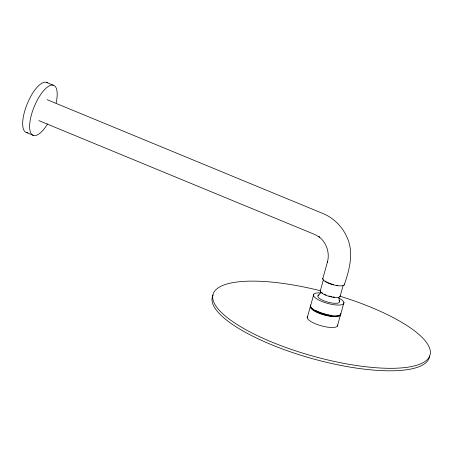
<?xml version="1.0" encoding="UTF-8"?>
<svg xmlns="http://www.w3.org/2000/svg" width="453" height="453" viewBox="0 0 453 453"><rect width="100%" height="100%" fill="white"/><g stroke="black" fill="none" stroke-linecap="round" stroke-linejoin="round"><path stroke-width="0.68" d="M327.389 262.185C330.005 253.034 326.556 242.548 318.991 236.772L319.654 237.253L314.943 234.563L38.896 120.634M307.23 317.768L313.816 294.19M322.712 278.923L327.604 261.398M320.22 291.177L323.419 279.716M340.01 296.704L343.21 285.243M344.223 284.931C349.625 269.365 354.376 251.455 346.341 235.854C341.726 226.138 333.618 218.125 323.725 213.85L47.067 99.671M337.349 326.177L343.929 302.598M318.068 295.554L320.701 292.774M46.246 82.293L53.222 85.175M26.636 132.61L33.613 135.487M338.77 297.819L339.58 301.556M344.456 284.11A11.263 3.256 15.6 0 1 332.706 284.654A11.263 3.256 15.6 0 1 322.944 278.102M27.984 132.706A27.033 9.904 -67.6 0 1 26.744 105.028A27.033 9.904 -67.6 0 1 47.423 82.825M47.605 123.912A27.033 9.904 -67.6 0 1 29.66 127.888A27.033 9.904 -67.6 0 1 45.645 88.556A27.033 9.904 -67.6 0 1 56.127 102.944M340.22 295.951A10.362 2.995 15.6 0 1 329.416 296.449A10.362 2.995 15.6 0 1 320.43 290.424M337.876 285.407A10.362 2.995 15.6 0 1 336.658 285.248M333.436 284.58A10.362 2.995 15.6 0 1 329.608 283.351M329.02 283.114A10.362 2.995 15.6 0 1 326.868 282.106M326.251 281.76A10.362 2.995 15.6 0 1 325.175 281.064M429.614 355.928A112.638 32.554 15.6 0 1 311.183 358.323A112.638 32.554 15.6 0 1 213.142 294.937M339.909 296.188A112.638 32.554 15.6 0 1 409.218 366.97A112.638 32.554 15.6 0 1 224.62 315.43A112.638 32.554 15.6 0 1 320.571 290.792M339.07 300.565A11.263 3.256 15.6 0 1 327.836 302.1A11.263 3.256 15.6 0 1 319.025 294.965M334.671 297.168A9.462 2.735 15.6 0 1 333.029 296.97M331.868 296.766A9.462 2.735 15.6 0 1 330.679 296.505M330.084 296.358A9.462 2.735 15.6 0 1 328.889 296.024M326.052 295.022A9.462 2.735 15.6 0 1 324.541 294.337M322.542 293.148A9.462 2.735 15.6 0 1 321.517 292.219M337.666 325.028A15.77 4.558 15.6 0 1 321.222 325.786A15.77 4.558 15.6 0 1 307.547 316.619M340.684 314.229A15.77 4.558 15.6 0 1 324.24 314.988A15.77 4.558 15.6 0 1 310.565 305.82M339.507 315.101A14.858 4.298 15.6 0 1 324.308 314.733A14.858 4.298 15.6 0 1 311.12 307.174M331.511 315.311A14.858 4.298 15.6 0 1 330.107 315.118M328.901 314.914A14.858 4.298 15.6 0 1 327.661 314.671M326.42 314.388A14.858 4.298 15.6 0 1 322.683 313.346M322.077 313.148A14.858 4.298 15.6 0 1 316.064 310.616M340.916 313.397A15.77 4.558 15.6 0 1 324.473 314.156A15.77 4.558 15.6 0 1 310.798 304.988M338.929 298.063A15.77 4.558 15.6 0 1 339.082 305.056A15.77 4.558 15.6 0 1 316.687 298.804A15.77 4.558 15.6 0 1 320.435 292.898"/></g></svg>
